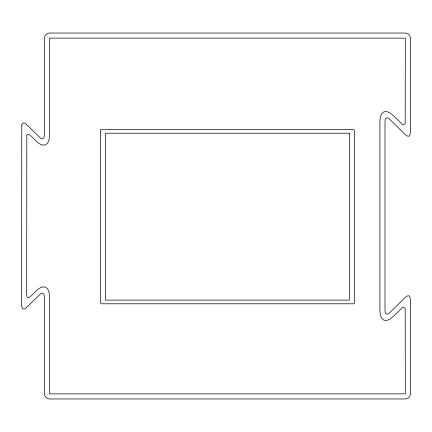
<?xml version="1.0" encoding="UTF-8"?>
<svg xmlns="http://www.w3.org/2000/svg" width="432" height="432" viewBox="0 0 432 432"><rect width="100%" height="100%" fill="white"/><g stroke="black" fill="none" stroke-linecap="round" stroke-linejoin="round"><path stroke-width="0.65" d="M21.773 124.934L21.6 305.375L22.28 308.291L23.09 308.972L24.143 309.058L25.369 308.551L40.705 293.706L41.931 293.198L42.984 293.29L43.789 293.971L44.469 296.881L44.469 393.881C44.453 396.603 46.834 398.984 49.55 398.963L405.319 398.963C408.04 398.984 410.416 396.603 410.4 393.881L410.4 299.425L409.72 296.509L408.91 295.828L407.857 295.742L405.319 297.319L388.757 313.637L387.531 314.145L386.478 314.053L385.668 313.373L384.988 310.462L384.988 121.538L385.668 118.627L386.478 117.947L387.531 117.855L388.757 118.363L405.319 134.681L407.857 136.258L408.91 136.172L409.72 135.491L410.4 132.575L410.4 38.119C410.416 35.397 408.04 33.016 405.319 33.037L49.55 33.037C46.834 33.016 44.453 35.397 44.469 38.119L44.469 135.119L43.789 138.029L42.984 138.71L41.931 138.802L40.705 138.294L25.369 123.449L24.143 122.942L23.09 123.028L22.28 123.709L21.773 124.934M26.806 135.594L26.681 295.213L27.162 297.27L28.48 297.815C33.68 294.932 36.526 288.425 42.676 286.913L45.522 287.15L47.709 288.997L49.086 292.313L49.55 296.881L49.55 393.881L405.319 393.881L405.194 308.394L404.266 307.044L402.656 307.341L393.665 316.159L390.101 319.059L386.786 320.431L383.935 320.188L381.748 318.346L380.376 315.025L379.906 310.462L379.906 121.538L380.376 116.975L381.748 113.654L383.935 111.812L386.786 111.569L390.101 112.941L393.665 115.841L402.656 124.659L404.266 124.956L405.194 123.606L405.319 38.119L49.55 38.119L49.55 135.119L49.086 139.687L47.709 143.003L45.522 144.85L42.676 145.087C36.526 143.575 33.68 137.068 28.48 134.185L27.162 134.73L26.806 135.594M100.548 130.054L100.375 302.222L101.056 303.799L353.813 303.799L354.321 303.291L354.494 131.123L353.813 129.546L101.056 129.546L100.548 130.054M349.412 133.229L105.457 133.229L105.457 300.116L349.412 300.116L349.412 133.229"/></g></svg>
